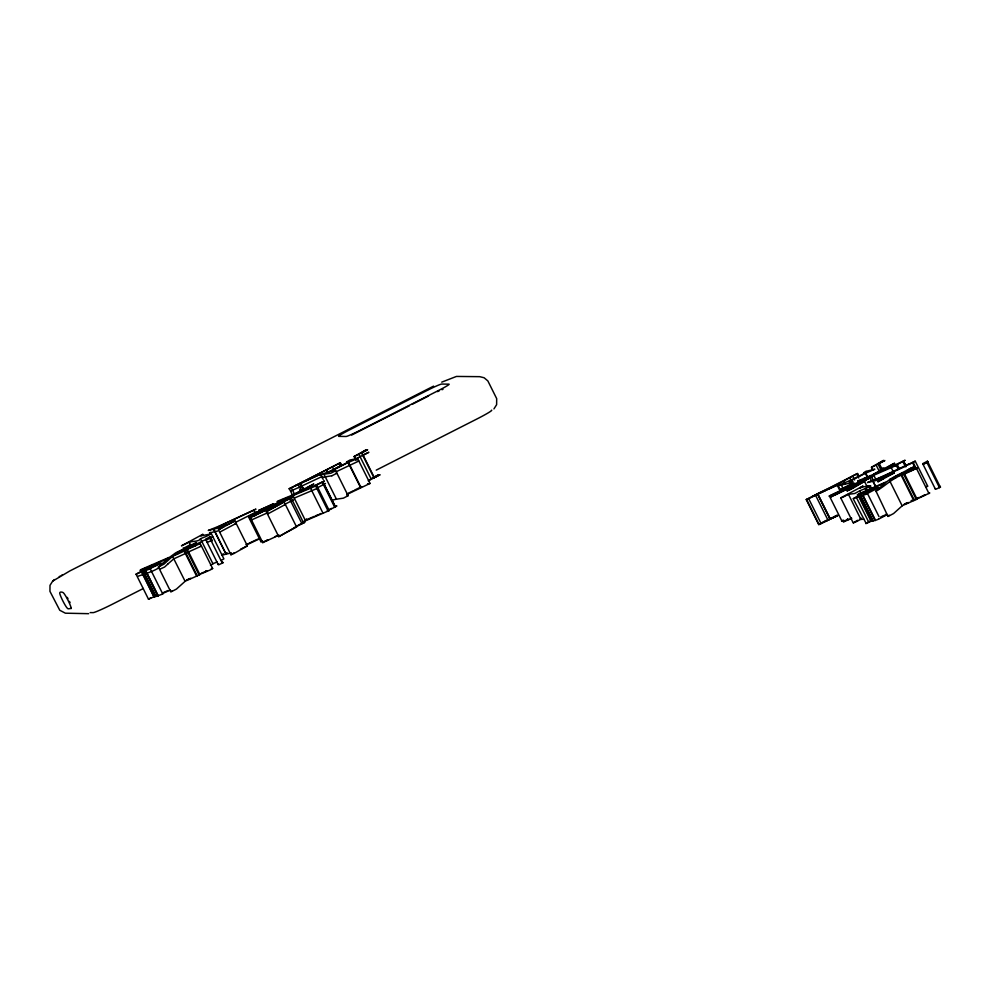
<?xml version="1.0" encoding="UTF-8"?>
<svg xmlns="http://www.w3.org/2000/svg" width="990" height="990" viewBox="0 0 990 990"><rect width="100%" height="100%" fill="white"/><g stroke="black" fill="none" stroke-linecap="round" stroke-linejoin="round"><path stroke-width="1.49" d="M890.319 466.562L887.362 467.367L894.465 463.32L895.715 465.943M226.079 554.177L213.729 529.13L208.259 530.442L217.231 526.866A21.669 1.361 -26.5 0 0 220.485 525.492L255.952 509.12L217.404 527.2L228.059 524.292L234.915 520.889L247.376 545.861L233.714 553.658L230.93 554.746L218.481 529.774L223.963 526.532L213.617 529.205L226.079 554.177L231.437 552.853M230.93 554.746L231.858 554.091M189.35 542.05L181.442 545.849L202.913 534.254L200.747 535.862L211.439 533.882L206.093 536.469A99.248 6.237 -26.5 0 0 200.512 538.696C198.544 543.176 185.439 539.661 190.662 544.686M201.713 541.382L205.92 539.5M200.487 538.808L212.937 563.78L210.462 565.352M887.993 516.409L888.389 515.976A30.715 1.931 -26.5 0 1 889.354 515.245M296.555 526.952L278.747 536.679L266.285 511.657L284.093 501.955L296.567 526.94L295.057 527.484M278.722 536.654L291.803 529.229M940.5 487.031L939.659 486.573A51.406 3.23 -26.5 0 0 939.881 486.263L927.42 461.167L923.064 463.518M136.038 574.225L141.929 571.651L154.378 596.624L148.488 599.197L136.051 574.188L152.175 565.414L140.036 570.45L141.05 569.547L170.02 556.986L175.898 552.717L196.49 542.57L190.563 545.923L200.178 543.547L212.64 568.52L210.09 570.042L198.396 574.98L199.856 574.534L187.407 549.561L185.947 550.007L200.178 543.609M148.488 599.197L150.975 597.675M199.856 574.534L197.196 575.871L184.845 550.836L172.545 556.343L185.105 581.316L176.443 589.075L170.849 591.971L158.4 566.998L168.523 558.137L156.074 563.681L154.861 564.486L161.37 563.199L150.072 568.545L162.533 593.517L163.276 593.517L162.533 594.111L156.024 596.413L143.674 571.366L142.622 571.577L155.071 596.549L156.024 596.413M927.432 461.291L927.457 461.241A51.406 3.23 -26.5 0 1 927.259 461.538L928.051 462.058M335.684 470.745L330.932 473.183L323.965 474.222L336.427 499.195L343.394 498.156L348.134 495.718L335.66 470.671L331.526 470.955L348.084 462.516L357.625 458.519L370.05 483.429L346.698 494.579M867.549 482.476L873.984 479.903A22.325 1.398 -26.5 0 0 879.764 477.564A59.982 3.762 -26.5 0 0 884.058 475.67L915.107 461.179M212.689 536.481L210.35 537.83M211.439 533.882L223.888 558.855L221.339 560.402M928.026 462.107L923.695 464.149M940.475 487.08L936.144 489.122A43.684 2.747 -26.5 0 1 935.463 488.516M829.1 496.089L834.842 493.243M841.549 521.062L842.948 520.245M368.924 480.323L372.735 477.824M201.428 546.109L187.865 552.222M209.88 537.36L210.276 536.716L205.908 539.067A43.684 2.747 -26.5 0 0 206.588 539.674C211.439 538.486 210.499 534.86 211.848 541.295M222.304 562.345L222.206 561.899M433.595 386.125L69.807 570.97L52.705 581.093L50.007 585.325L49.946 591.364L59.771 610.261L65.39 613.194L88.667 613.676M493.936 408.907L496.621 404.675L496.683 398.636L487.847 380.915L484.122 377.759L479.729 376.67L456.452 376.435L441.738 382.14M279.081 535.132L262.758 542.631L250.309 517.584L256.15 514.008L253.848 515.778L288.709 498.873L284.712 499.876L248.465 516.755L260.915 541.728L262.647 541.159M834.508 495.025L835.634 494.109L830.932 496.955L872.66 476.673A26.186 1.646 -26.5 0 0 872.45 476.697L868.589 477.551L897.423 464.904L899.39 468.839M846.957 519.998L847.885 519.23L846.945 519.601M905.033 460.362L903.635 461.204L906.246 466.463M284.105 501.979L266.298 511.706M159.947 569.126L164.612 567.035L168.09 563.817M863.824 519.181L860.929 519.428L848.467 494.357L854.803 493.466L859.753 490.842L861.127 493.391L869.319 489.864A22.275 1.398 -26.5 0 0 868.453 490.322L866.658 491.288M248.465 516.755L283.363 500.185L277.027 501.707L278.697 500.717L308.274 488.528L303.744 489.592L293.349 494.715L302.272 489.926L299.611 490.199L300.539 489.493L305.093 488.466L313.83 483.986L306.727 488.021L312.753 486.461L324.411 480.967L322.245 482.241L334.694 507.214L327.207 510.939L329.237 510.543L316.788 485.558L314.758 485.966L322.245 482.241M260.915 541.728L262.14 540.986M293.733 499.802L285.33 504.034M168.164 563.743L173.794 558.843L188.657 552.061L187.617 552.358M863.812 472.713L865.904 471.413M866.089 523.302L853.182 498.688L860.26 494.691M913.646 467.02L906.803 470.374M889.676 479.395L895.69 476.017M201.49 541.604L197.183 543.757M901.89 475.349L914.339 500.321L915.936 499.641L917 498.985L904.551 474.012C893.227 477.242 885.543 485.88 875.729 491.436M902.249 505.766L893.586 513.538L888.179 516.409M894.218 472.948L877.821 481.845L882.449 479.098A21.854 1.374 -26.5 0 0 882.894 478.826L872.92 481.264L875.544 486.523M52.705 581.093L53.46 580.474M53.856 580.128L54.561 579.558M266.421 540.577L267.449 539.736M207.38 541.382L207.158 541.555A43.684 2.747 -26.5 0 0 207.838 542.173L212.145 540.095L211.377 540.02M234.915 520.889L218.481 529.774M251.93 519.75L267.882 512.659M187.444 579.447L186.467 580.202L187.927 579.546M883.513 460.536L879.132 463.394L881.756 468.654M897.509 475.646L893.908 477.613L912.978 469.891M904.34 504.083L906.011 503.39M341.624 465.411L340.312 462.788L295.49 485.694L303.893 481.759M333.358 469.73L341.364 465.275M854.605 479.952L852.638 476.004L851.338 476.772A49.154 3.081 -26.5 0 0 850.2 477.452L843.888 480.93A29.799 1.869 -26.5 0 1 839.074 483.392L821.044 492.352A40.417 2.537 -26.5 0 0 814.077 495.755L812.74 496.436L826.724 489.889M868.874 485.731L862.562 487.092A59.412 3.725 -26.5 0 0 860.038 487.921L862.934 486.139M806.231 499.566L810.6 497.747A78.915 4.95 -26.5 0 1 812.221 496.955L817.691 494.208L830.14 519.181L824.682 521.928A78.915 4.95 -26.5 0 0 823.049 522.72L818.68 524.539L806.231 499.566L818.718 493.094A78.68 4.938 -26.5 0 1 820.834 492.067L830.202 487.513M818.68 524.539L820.883 523.227M171.579 591.253L172.198 590.795M926.182 487.092L927.692 486.152L915.243 461.179L908.771 464.669M910.355 468.418L908.436 469.52M254.95 514.627L254.145 515.196L257.932 512.907L255.123 515.06M336.427 499.195L332.974 499.962M263.501 541.976L262.758 542.631M267.844 513.897L285.343 504.479L284.563 504.714M377.772 475.423L378.824 474.668L377.636 475.064M334.793 507.177L336.885 505.952L334.36 507.016M897.423 464.904L895.393 465.3A34.316 2.153 -26.5 0 0 900.417 462.862L903.449 461.204L906.073 466.451M143.674 571.366L150.827 568.532L150.072 568.545M145.567 570.982L157.942 596.005L145.666 571.032M844.136 521.309L843.393 521.965L851.746 518.364M220.176 531.902L236.165 523.388L235.261 523.623M250.074 518.983L251.435 518.686M290.59 491.065L298.621 487.538M377.252 475.757L374.331 477.613L361.87 452.64L366.374 449.695L354.111 456.539L356.078 460.486M141.78 571.75L142.882 571.453L155.331 596.425L154.23 596.722L141.929 571.651M184.845 550.836L187.407 549.561M197.196 575.871L184.994 581.316M183.212 547.928C184.177 548.98 190.031 543.448 192.951 544.723M361.87 452.64L367.624 449.757L354.111 456.539M374.034 477.019L374.764 476.561M374.331 477.613L380.073 474.73L368.231 480.855M138.018 576.205C142.201 574.831 153.549 571.49 159.167 567.579M210.326 532.311L209.509 532.929L217.738 531.011M264.008 541.654L265.394 540.837M347.205 495.569L348.109 495.644M250.309 517.659L291.233 498.069L292.483 497.302L287.954 498.218L292.99 495.606L316.788 485.558M318.025 488.058L294.24 498.106M306.393 519.267L305.774 519.676L307.086 519.255M302.841 521.94L329.237 510.543M916.084 468.06L917.334 468.035L907.397 472.7A42.149 2.648 -26.5 0 1 906.308 473.146L904.08 474.062A34.786 2.178 -26.5 0 0 903.078 474.457L904.551 474.012M928.546 493.032L929.783 492.983L919.846 497.673A42.149 2.648 -26.5 0 1 918.757 498.118L916.208 499.158A34.786 2.178 -26.5 0 1 916.641 499.071L917 498.985M844.94 520.814L846.029 520.171M854.172 522.188L853.194 522.856L840.745 497.883L862.797 486.139M322.356 476.92L321.478 477.477L331.873 475.769M218.32 564.065A43.684 2.747 -26.5 0 0 219.037 564.646L223.356 562.58L222.329 562.431M852.996 475.831L857.563 473.529L858.875 476.165M870.643 489.567L869.331 486.932L870.755 485.991L869.727 485.743M939.522 487.724L927.073 462.751M858.157 484.642L846.92 490.99L850.15 489.691A10.444 0.656 -26.5 0 0 853.021 488.157M866.708 522.93L868.119 522.126M858.565 484.407L864.728 481.289L853.058 488.144M333.011 469.928L331.477 470.757M854.766 521.854L855.917 521.21M240.508 549.277L247.376 545.861M59.214 576.663L60.13 576.155M61.479 575.388L62.222 574.967M866.621 491.288L860.459 494.592M856.845 520.691L857.563 520.294M292.397 528.895L293.696 528.177M901.754 472.96L906.605 470.46M233.318 553.249L234.308 552.717M861.102 519.094L860.26 519.54A18.884 1.188 -26.5 0 1 856.56 521.569L853.454 522.893M848.603 494.134L847.737 494.604M868.7 490.743L865.211 492.636M868.725 521.792L870.123 521.037M860.087 518.921L861.387 518.203M872.994 469.928L871.683 467.292L878.056 464.062L880.679 469.322M864.579 492.983L863.243 493.701L873.972 489.468L869.938 490.31A75.611 4.752 -26.5 0 0 868.787 490.706M330.87 471.092L329.274 471.945M853.479 498.663L859.073 496.114L871.534 521.087L865.854 523.648M340.312 462.788L288.981 488.825L320.574 474.136L323.186 479.395M870.915 520.616L871.782 520.146M328.371 472.416L327.739 472.737M866.077 471.327L874.851 469.211L867.537 472.403A81.873 5.136 -26.5 0 0 865.718 473.096L861.288 475.41A90.969 5.717 -26.5 0 1 848.777 481.709L851.375 481.486M882.672 469.817L888.909 467.862L857.662 481.041L863.998 479.519M821.23 523.042L822.838 522.2M878.229 471.661L873.947 474.049L882.424 469.928M880.989 468.914L880.221 469.495L880.877 469.582M375.544 476.091L376.608 475.534M879.962 470.782L882.907 469.26L882.078 469.446M294.166 527.695L304.945 522.274L301.975 522.819M878.91 471.302L879.652 470.918M866.176 494.159L878.514 487.662L877.227 487.451M878.625 519.131L887.523 514.515M850.843 482.835L852.935 481.499L851.524 481.499M895.74 476.017L901.556 473.047M351.722 435.043L409.34 405.764M412.088 404.365L428.546 396M302.235 485.644L301.108 486.214M143.364 588.468L113.046 603.875A19.577 1.225 -26.5 0 1 93.072 612.637L90.177 612.587M376.237 470.139L476.834 419.03A19.577 1.225 -26.5 0 0 491.51 410.182M850.992 480.125L846.079 482.192A83.308 5.235 -26.5 0 0 845.534 482.328L837.49 485.731L840.114 490.99M892.46 464.223L894.403 463.308M823.309 521.965L824.893 521.161M839.136 487.513L837.825 484.89L817.629 494.208L830.078 519.181L837.986 515.419M889.688 480.793L902.138 505.766L914.562 500.259M866.002 494.245L863.02 495.396L875.469 520.369L878.452 519.218M354.432 490.211L361.635 486.61L360.113 486.857M353.257 490.805L346.834 494.035M897.843 475.423L899.477 474.606M363.12 455.14L368.874 452.257L355.361 459.038M336.959 471.364L358.863 461.018L357.885 461.093M830.598 487.303L857.365 473.529L858.677 476.165M879.132 463.394L884.874 460.511L878.749 463.629L881.409 468.864M866.584 491.176L865.272 488.553L869.072 487.068M825.289 520.963L826.601 520.307M905.491 465.783L909.006 464.05M910.664 468.27L913.461 467.07M184.536 549.029L176.764 553.163L195.834 545.428L184.536 549.029L185.774 551.529M296.951 525.938L301.17 523.846L300.279 524.106M863.144 479.94L835.51 492.946M900.195 474.222L908.808 470.807A180.725 11.348 -26.5 0 1 911.332 470.151M850.546 482.996L841.228 484.964M222.589 554.251L223.517 553.868M258.613 539.216L246.621 544.921M904.464 466.797L877.907 478.776A36.878 2.314 -26.5 0 1 876.707 479.259L885.567 476.858M257.573 539.228L248.837 543.361M331.502 508.414L327.579 510.32M275.109 536.605L277.584 535.392M830.511 518.389L829.274 518.995M836.364 515.939L837.367 515.443M317.617 487.686L325.463 483.491M851.252 479.989L866.436 472.379L864.616 472.675A98.084 6.163 -26.5 0 1 863.899 472.713M836.129 515.666L836.983 515.258M834.285 516.57L835.226 516.112M834.422 516.879L835.374 516.409M850.299 518.587L851.412 518.042M298.634 487.525L321.812 476.636M267.944 540.07L266.879 540.565M830.078 519.181L837.255 515.939M848.579 519.404L847.118 520.072M926.108 486.672L927.556 486.152M306.021 480.769L320.574 474.136M827.949 489.32L837.825 484.89M235.41 522.448L256.93 511.62M245.953 544.673L247.413 544.005M319.696 513.971L320.723 513.501M881.174 468.827L882.907 468.171M843.74 520.294L841.896 521.049L829.447 496.077L868.688 478.368M827.665 520.294L825.19 521.408L826.539 520.728A40.417 2.537 -26.5 0 1 827.652 520.171M828.284 520.022L830.14 519.181M904.365 504.318L905.07 503.997A39.897 2.5 -26.5 0 1 908.399 502.524L906.246 503.304M162.533 593.517L170.367 590.052M318.483 514.515L315.538 515.815M188.595 579.249L189.783 578.717M162.929 592.812L168.003 590.56M880.716 516.978L882.14 516.347M882.61 516.136L884.515 515.295M885.468 514.874L886.421 514.454L885.543 514.454M844.668 487.625L854.209 483.108L850.806 484.444A85.722 5.383 -26.5 0 0 849.395 485.063L839.668 489.728A19.627 1.238 -26.5 0 0 844.718 487.587M314.325 516.347L308.657 518.81M190.798 578.271L188.706 578.989M860.322 493.193L887.164 481.449A68.706 4.319 -26.5 0 1 890.146 479.296M861.102 493.416L857.253 494.913L860.607 492.946M938.966 486.511L939.869 486.139M924.19 495.384L925.44 494.864M304.66 520.48L307.581 519.28M201.341 573.235L206.861 571.007M917.371 498.143L919.178 497.413M920.391 496.93L921.591 496.436M922.197 496.2L924.004 495.47M911.134 500.631L911.864 500.346M865.322 488.553L859.666 490.817M913.473 499.703L914.352 499.356M883.377 460.437L871.361 467.292L872.673 469.916M904.848 460.325L904.043 460.635A38.004 2.388 -26.5 0 1 893.364 465.82L890.233 466.624M907.706 470.386L915.973 468.06M834.657 495.099L869.344 478.22L868.465 478.479M226.45 553.039L227.143 552.804M885.431 476.933L894.081 472.948M859.382 496.077L871.831 521.049M331.885 475.769L336.922 473.245L336.117 473.158M226.178 554.103L221.822 555.241M205.809 570.871L206.638 570.661M911.184 470.238L912.854 469.866M924.165 495.074L924.858 494.901M324.064 474.148L320.24 474.99L330.314 471.092L349.185 461.637L346.562 461.971L350.039 459.991L357.6 458.457M837.775 485.731L841.327 484.902L843.195 488.911M860.718 495.891L862.711 495.433L875.098 520.455M859.605 496.052L872.215 521.012L875.16 520.406M859.765 496.039L860.817 495.817L873.168 520.864M883.105 468.233L885.728 467.8A28.24 1.77 -26.5 0 0 892.497 464.211M367.538 483.863L370.05 483.429M841.054 497.921L844.074 496.609A18.884 1.188 -26.5 0 0 847.688 494.616M880.803 469.607L882.214 469.347M876.596 487.513L872.004 488.936L873.217 488.157A11.051 0.693 -26.5 0 0 875.346 487.204L885.666 482.6L876.893 490.285A30.715 1.931 -26.5 0 0 875.927 491.003L888.005 516.433M158.4 566.998L163.994 564.102L172.545 556.343M200.45 546.072L201.143 546.01M211.39 568.569L212.64 568.52M868.836 485.805L869.567 485.743M867.611 482.514L873.019 481.19L875.643 486.449M212.937 563.78L212.974 563.681A99.248 6.237 -26.5 0 1 217.132 561.986M922.866 464.013L935.315 488.998M916.542 468.592L928.991 493.565M913.164 462.441L916.443 469.012M912.557 462.726L915.837 469.297M902.88 461.588L905.504 466.835M903.821 474.482L916.282 499.455M896.371 465.523L898.338 469.47M901.333 475.621L913.782 500.594M891.074 467.329L893.698 472.589M876.15 465.09L879.429 471.661M873.626 474.94L876.249 480.2M871.868 477.403L873.18 480.026M870.16 478.108L871.472 480.744M865.718 473.096L867.686 477.032M865.334 473.269L867.302 477.217M870.309 486.399L871.608 489.035M864.468 481.338L867.091 486.585M865.978 488.28L867.29 490.916M867.871 494.307L879.021 516.656M856.734 474.024L858.701 477.972M862.81 495.483L875.259 520.455M860.025 495.903L872.475 520.876M859.902 495.928L872.351 520.901M849.655 477.774L850.967 480.41M858.54 496.225L870.99 521.198M856.387 497.388L868.836 522.361M843.888 480.93L845.2 483.565M843.727 481.004L845.039 483.627M817.913 494.208L830.363 519.181M815.587 495.322L828.048 520.294M808.682 498.688L821.143 523.661M806.652 499.579L819.101 524.552M361.536 452.851L373.997 477.824M358.887 454.336L371.349 479.308M354.42 456.551L355.732 459.174M348.468 462.342L360.917 487.315M348.084 462.516L360.533 487.488M340.114 462.788L341.426 465.411M339.483 463.283L340.795 465.906M332.405 467.032L333.717 469.656M326.638 470.188L327.95 472.812M326.477 470.25L327.789 472.886M323 481.87L335.449 506.843M322.814 481.858L335.276 506.831M315.736 486.189L328.185 511.162M310.439 487.996L322.889 512.968M300.663 483.467L303.942 490.038M298.337 484.58L300.96 489.84M291.431 487.946L294.711 494.517M292.99 495.606L305.44 520.579M289.389 488.825L292.669 495.396M291.233 498.069L303.683 523.042M289.526 498.774L301.987 523.747M253.873 510.37L255.841 514.317M254.381 515.023L254.801 515.852M209.929 538.3L222.379 563.273M205.722 539.562L218.171 564.535M186.677 550.032L199.126 575.004M184.19 551.17L196.639 576.143M145.876 570.945L158.326 595.918M142.461 571.601L154.91 596.574M141.397 571.762L153.846 596.747M70.08 602.576A9.232 1.101 63.1 0 1 69.387 601.375M67.976 598.74A9.232 1.101 63.1 0 1 67.295 597.378M437.555 391.619A13.984 0.879 -26.5 0 1 439.226 390.864M441.973 389.714A13.984 0.879 -26.5 0 1 443 389.342M831.848 517.745A78.68 4.938 -26.5 0 1 832.553 517.399M828.036 519.985A40.417 2.537 -26.5 0 1 831.513 518.277M831.996 518.055A40.417 2.537 -26.5 0 1 833.481 517.337M923.732 464.124A43.684 2.747 -26.5 0 1 923.014 463.543M71.255 608.442L68.062 608.825L66.949 607.835A9.232 1.101 63.1 0 1 62.679 600.583A9.232 1.101 63.1 0 1 59.722 593.344C59.14 591.278 63.335 591.921 63.929 593.406A9.232 1.101 63.1 0 1 68.199 600.67A9.232 1.101 63.1 0 1 71.156 607.909L71.255 608.442M258.798 510.333L259.244 510.308A14.405 0.903 -26.5 0 0 260.481 509.813A17.152 1.077 -26.5 0 0 261.088 509.565A19.416 1.225 -26.5 0 0 261.731 509.293A22.065 1.386 -26.5 0 0 262.449 508.984L273.574 503.762L258.836 510.296M174.983 554.474L174.017 555.217L178.782 553.101L174.983 554.474M892.139 478.925L891.161 479.68L892.621 479.024A39.897 2.5 -26.5 0 1 895.938 477.551L892.139 478.925M835.77 493.824L835.585 493.961A79.274 4.975 -26.5 0 0 834.793 494.53L838.567 492.24L835.77 493.824M836.785 493.342L834.719 494.406L836.785 493.342M151.557 566.292L146.099 569.25L156.828 565.018L153.141 565.748A73.05 4.591 -26.5 0 0 151.643 566.243L151.643 566.243M289.352 497.166L283.066 499.455A87.937 5.519 -26.5 0 0 290.12 496.782L289.352 497.166M869.987 476.499L863.701 478.789A87.937 5.519 -26.5 0 0 870.755 476.116L869.987 476.499M427.433 390.308L349.223 430.044A13.984 0.879 -26.5 0 0 338.741 436.367L346.042 436.479A13.984 0.879 -26.5 0 0 360.311 430.229L438.521 390.493A13.984 0.879 -26.5 0 0 449.002 384.17L441.689 384.058A13.984 0.879 -26.5 0 0 427.433 390.308M303.138 488.775L302.519 489.085L303.262 488.775M847.613 519.267L847.254 519.404A79.274 4.975 -26.5 0 1 847.638 519.206M303.707 490.025L300.428 483.454L303.645 490.025M883.179 478.615A15.753 0.99 -26.5 0 0 883.043 478.653"/></g></svg>
